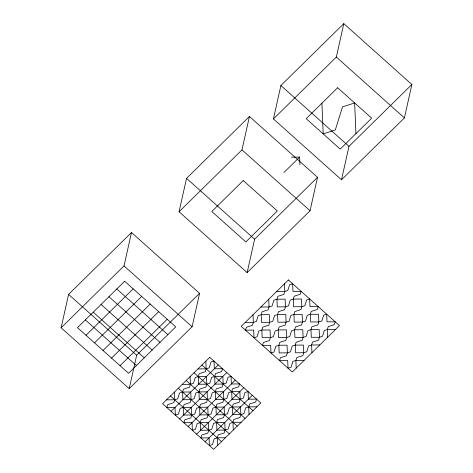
<?xml version="1.0" encoding="UTF-8"?>
<svg xmlns="http://www.w3.org/2000/svg" width="473" height="473" viewBox="0 0 473 473"><rect width="100%" height="100%" fill="white"/><g stroke="black" fill="none" stroke-linecap="round" stroke-linejoin="round"><path stroke-width="0.71" d="M61.118 327.783L68.585 294.377L131.494 232.497L199.571 293.343L192.103 326.754L129.194 388.635L61.118 327.783L124.027 265.903L131.494 232.497M129.194 388.635L136.662 355.223L199.571 293.343M179.066 211.756L186.539 178.351L249.442 116.47L317.519 177.316L310.052 210.727L247.148 272.608L179.066 211.756L241.975 149.876L249.442 116.47M273.429 118.936L280.897 85.53L343.806 23.65L411.882 84.496L404.415 117.907L341.506 179.787L273.429 118.936L336.338 57.056L343.806 23.65M247.148 272.608L254.616 239.196L317.519 177.316M341.506 179.787L348.973 146.376L411.882 84.496M85.997 335.262L133.179 288.849M94.505 342.866L141.687 296.459M103.019 350.475L150.201 304.062M283.877 172.568L299.604 157.095L299.929 164.77M111.527 358.079L158.709 311.672M120.036 365.682L167.217 319.275M171.096 411.321L218.278 364.908M179.604 418.924L226.786 372.517M188.112 426.534L235.294 380.121M196.62 434.137L243.802 387.73M205.134 441.747L252.316 395.333M291.421 157.16L299.604 157.095M276.604 291.557L284.793 291.492L287.821 290.511L289.624 284.74L292.657 283.759L292.976 291.427L301.165 291.362L300.266 294.247L294.206 296.216L293.301 299.096L293.627 306.77L301.809 306.705L304.843 305.724L306.646 299.953L309.673 298.971L309.998 306.64L318.187 306.575L317.282 309.46L311.222 311.423L310.323 314.309L310.643 321.983L318.832 321.918L321.859 320.93L323.662 315.166L326.695 314.178L327.02 321.853L335.203 321.788L334.305 324.673L328.244 326.636L327.34 329.521L327.665 337.19M260.877 307.024L269.066 306.959L272.093 305.978L273.897 300.207L276.93 299.226L285.118 299.161L285.438 306.835L284.539 309.72L278.479 311.683L277.574 314.569L277.899 322.237L286.082 322.172L289.115 321.191L290.919 315.42L293.946 314.439L302.135 314.374L302.46 322.042L301.555 324.927L295.495 326.896L294.596 329.782L294.916 337.45L303.104 337.385L306.132 336.404L307.935 330.633L310.968 329.651L319.157 329.586L319.476 337.255L318.577 340.14L312.517 342.109L311.612 344.994L311.938 352.663M245.15 322.497L253.339 322.432L256.366 321.451L258.169 315.68L261.202 314.699L269.391 314.634L269.711 322.302L268.812 325.188L262.752 327.156L261.847 330.036L262.172 337.71L270.355 337.645L273.388 336.664L275.191 330.893L278.219 329.912L286.407 329.847L286.733 337.515L285.828 340.4L279.768 342.363L278.869 345.249L279.188 352.923L287.377 352.858L290.404 351.871L292.208 346.106L295.241 345.119L303.43 345.054L303.749 352.728L302.85 355.613L296.79 357.576L295.885 360.461L296.21 368.13M335.528 329.456L327.34 329.521L324.312 330.503L322.509 336.273L319.476 337.255L311.293 337.32L310.968 329.651L311.867 326.766L317.927 324.803L318.832 321.918L318.506 314.243L310.323 314.309L307.29 315.29L305.487 321.061L302.46 322.042L294.271 322.107L293.946 314.439L294.85 311.553L300.911 309.59L301.809 306.705L301.49 299.031L293.301 299.096L290.274 300.083L288.471 305.848L285.438 306.835L277.255 306.9L276.93 299.226L277.828 296.34L283.889 294.377L284.793 291.492L284.468 283.824M319.801 344.929L311.612 344.994L308.585 345.976L306.782 351.746L303.749 352.728L295.566 352.793L295.241 345.119L296.139 342.239L302.2 340.27L303.104 337.385L302.779 329.716L294.596 329.782L291.563 330.763L289.76 336.534L286.733 337.515L278.544 337.58L278.219 329.912L279.123 327.026L285.184 325.057L286.082 322.172L285.763 314.504L277.574 314.569L274.547 315.55L272.744 321.321L269.711 322.302L261.528 322.367L261.202 314.699L262.101 311.813L268.161 309.845L269.066 306.959L268.741 299.291M304.074 360.396L295.885 360.461L292.858 361.443L291.055 367.214L288.022 368.195L287.702 360.527L279.513 360.592L280.418 357.706L286.472 355.743L287.377 352.858L287.052 345.184L278.869 345.249L275.836 346.23L274.033 352.001L271.005 352.982L270.68 345.314L262.491 345.379L263.396 342.493L269.456 340.53L270.355 337.645L270.036 329.971L261.847 330.036L258.82 331.023L257.016 336.788L253.983 337.775L253.664 330.101L245.475 330.166L246.38 327.281L252.434 325.318L253.339 322.432L253.014 314.764M197.968 368.905L206.157 368.839L209.184 367.858L210.993 362.087L214.021 361.106L214.346 368.78L222.529 368.715L221.63 371.601L215.57 373.564L214.665 376.449L214.99 384.117L223.173 384.052L226.206 383.071L228.01 377.3L231.037 376.319L231.362 383.987L239.551 383.922L238.646 386.808L232.586 388.776L231.687 391.662L232.007 399.33L240.195 399.265L243.223 398.284L245.032 392.513L248.059 391.532L248.384 399.2L256.567 399.135L255.668 402.02L249.608 403.989L248.703 406.875L249.029 414.543M182.241 384.378L190.43 384.313L193.457 383.331L195.266 377.56L198.293 376.579L206.482 376.514L206.802 384.182L205.903 387.068L199.843 389.037L198.938 391.916L199.263 399.59L207.446 399.525L210.479 398.544L212.282 392.773L215.31 391.792L223.498 391.727L223.824 399.395L222.919 402.281L216.859 404.244L215.96 407.129L216.279 414.803L224.468 414.738L227.495 413.751L229.304 407.986L232.332 406.999L240.521 406.934L240.84 414.608L239.941 417.493L233.881 419.456L232.976 422.342L233.301 430.01M166.514 399.845L174.703 399.78L177.73 398.798L179.539 393.028L182.566 392.046L190.755 391.981L191.074 399.655L190.176 402.535L184.115 404.504L183.211 407.389L183.536 415.058L191.719 414.992L194.752 414.011L196.555 408.24L199.582 407.259L207.771 407.194L208.096 414.862L207.192 417.748L201.131 419.717L200.233 422.602L200.552 430.27L208.741 430.205L211.768 429.224L213.577 423.453L216.604 422.472L224.793 422.407L225.113 430.075L224.214 432.961L218.154 434.929L217.249 437.815L217.574 445.483M256.892 406.81L248.703 406.875L245.676 407.856L243.873 413.627L240.84 414.608L232.657 414.673L232.332 406.999L233.236 404.119L239.291 402.151L240.195 399.265L239.87 391.597L231.687 391.662L228.654 392.643L226.851 398.414L223.824 399.395L215.635 399.46L215.31 391.792L216.214 388.907L222.275 386.938L223.173 384.052L222.854 376.384L214.665 376.449L211.638 377.43L209.835 383.201L206.802 384.182L198.619 384.247L198.293 376.579L199.198 373.694L205.252 371.725L206.157 368.839L205.832 361.171M241.165 422.277L232.976 422.342L229.949 423.323L228.146 429.094L225.113 430.075L216.93 430.14L216.604 422.472L217.509 419.586L223.563 417.618L224.468 414.738L224.143 407.064L215.96 407.129L212.927 408.11L211.124 413.881L208.096 414.862L199.908 414.927L199.582 407.259L200.487 404.374L206.547 402.411L207.446 399.525L207.127 391.851L198.938 391.916L195.911 392.903L194.107 398.668L191.074 399.655L182.891 399.72L182.566 392.046L183.471 389.161L189.525 387.198L190.43 384.313L190.105 376.644M225.438 437.75L217.249 437.815L214.222 438.796L212.418 444.567L209.385 445.548L209.066 437.874L200.877 437.939L201.782 435.059L207.836 433.091L208.741 430.205L208.416 422.537L200.233 422.602L197.2 423.583L195.396 429.354L192.369 430.335L192.044 422.667L183.855 422.732L184.76 419.847L190.82 417.878L191.719 414.992L191.399 407.324L183.211 407.389L180.183 408.37L178.38 414.141L175.347 415.123L175.028 407.454L166.839 407.519L167.744 404.634L173.798 402.665L174.703 399.78L174.377 392.111M336.338 57.056L404.415 117.907M280.897 85.53L348.973 146.376M241.975 149.876L310.052 210.727M186.539 178.351L254.616 239.196M124.027 265.903L192.103 326.754M116.807 288.979L167.862 334.618M201.9 365.038L252.96 410.676M108.944 296.713L159.998 342.351M194.036 372.777L245.097 418.41M101.08 304.452L152.135 350.085M186.173 380.511L237.233 426.143M93.216 312.186L144.271 357.819M178.309 388.244L229.37 433.883M68.585 294.377L136.662 355.223M85.353 319.919L136.407 365.558M170.446 395.978L221.506 441.616M355.944 133.634L354.649 102.954L342.535 106.886L335.316 129.963L323.195 133.894L321.906 103.209M124.671 281.246L77.489 327.653L128.544 373.292L175.725 326.878L124.671 281.246M243.27 180.562L211.815 211.502L245.854 241.922L277.308 210.982L243.27 180.562M337.633 87.742L306.179 118.682L340.217 149.101L371.672 118.161L337.633 87.742M209.764 357.304L162.582 403.717L213.642 449.35L260.824 402.943L209.764 357.304M288.4 279.957L241.218 326.364L292.279 372.003L339.46 325.59L288.4 279.957"/></g></svg>
